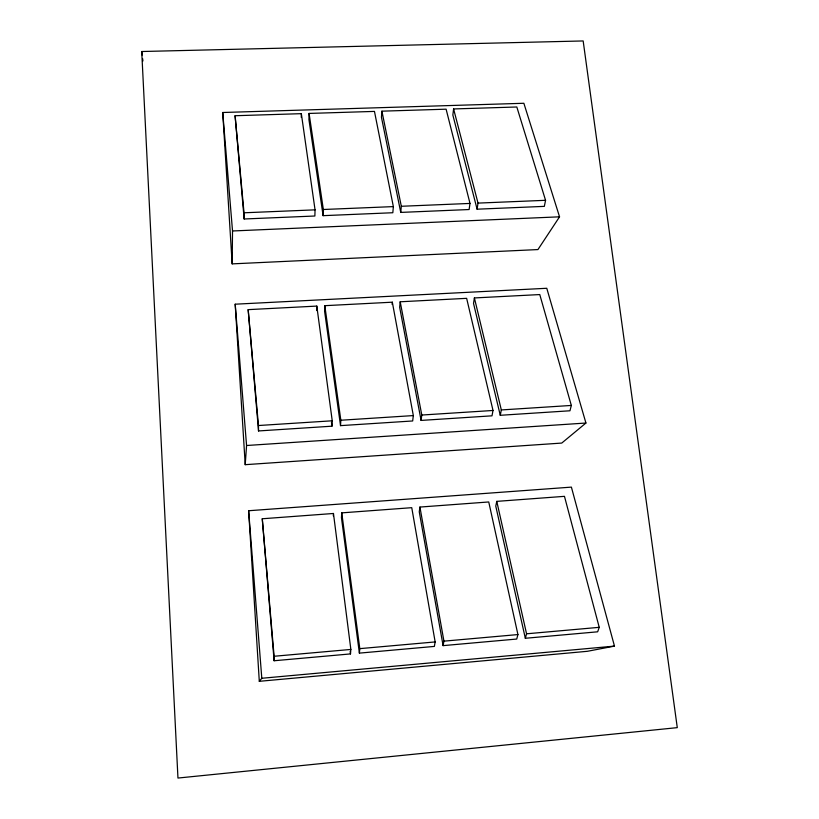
<?xml version="1.0" encoding="UTF-8"?>
<svg xmlns="http://www.w3.org/2000/svg" width="819" height="819" viewBox="0 0 819 819"><rect width="100%" height="100%" fill="white"/><g stroke="black" fill="none" stroke-linecap="round" stroke-linejoin="round"><path stroke-width="1.23" d="M232.176 263.872L232.524 230.978L222.727 112.5L523.863 103.276L559.551 216.82L537.94 249.57L232.176 263.872L222.727 112.5M301.279 117.373L301.341 113.667L235.094 115.725L244.164 218.99L314.875 216.011L315.049 209.848L301.341 113.667M235.196 304.197L245.219 464.68L561.752 443.069L585.933 423.034L546.775 288.278L235.196 304.197L246.57 445.505L245.219 464.68M309.08 113.431L308.937 119.594L323.116 215.663L392.823 212.735L393.355 206.603L374.467 111.404L309.08 113.431L323.341 209.5L323.116 215.663M316.656 310.524L316.799 306.091L248.167 309.643L258.538 430.948L331.961 426.187L332.238 420.792L316.799 306.091M324.805 305.682L324.59 311.21L340.53 425.634L412.674 420.966L413.329 415.581L392.332 302.191L324.805 305.682L340.837 420.239L340.53 425.634M333.323 515.878L333.456 513.482L262.264 518.765L274.119 660.749L350.481 653.92L350.86 649.436L333.456 513.482M341.758 512.868L341.451 517.649L359.387 653.122L434.367 646.416L435.155 641.932L411.752 507.678L341.758 512.868L359.807 648.638L359.387 653.122M381.91 111.169L381.449 117.291L400.747 212.408L469.113 209.531L470.004 203.429L446.109 109.183L381.91 111.169L401.32 206.275L400.747 212.408M392.127 304.392L392.332 302.191M400.204 301.781L399.662 307.279L421.089 420.423L491.994 415.827L493.018 410.473L466.646 298.341L400.204 301.781L421.785 415.038L421.089 420.423M248.628 510.739L259.295 681.316L587.377 651.3L614.475 646.109L571.396 487.121L248.628 510.739L261.804 678.275L259.295 681.316M453.603 108.947L452.846 115.029L477.098 209.193L544.338 206.368L545.556 200.307L516.82 106.992L453.603 108.947L478.009 203.102L477.098 209.193M419.922 507.063L419.256 511.834L443.099 645.628L516.738 639.045L517.925 634.571L488.748 501.965L419.922 507.063L443.939 641.154L443.099 645.628M474.396 297.942L473.525 303.419L500.266 415.294L569.952 410.78L571.334 405.446L539.772 294.564L474.396 297.942L501.32 409.94L500.266 415.294M496.775 501.371L495.771 506.122L525.327 638.277L597.655 631.807L599.232 627.334L564.465 496.345L496.775 501.371L526.556 633.804L525.327 638.277M261.804 678.275L614.475 646.109M274.119 660.749L274.109 656.265L350.86 649.436M359.807 648.638L435.155 641.932M443.939 641.154L517.925 634.571M526.556 633.804L599.232 627.334M246.57 445.505L585.933 423.034M258.538 430.948L258.456 425.522L332.238 420.792M340.837 420.239L413.329 415.581M421.785 415.038L493.018 410.473M501.32 409.94L571.334 405.446M232.524 230.978L559.551 216.82M235.094 115.725L244.021 212.786L315.049 209.848M323.341 209.5L393.355 206.603M401.32 206.275L470.004 203.429M478.009 203.102L545.556 200.307M141.718 51.515L583.169 40.95L677.282 727.641L177.958 778.05L141.718 51.515L142.168 55.068M331.46 422.409L331.961 426.187M142.629 58.61L142.926 60.975M350.163 651.381L350.481 653.92M248.167 309.643L258.456 425.522M262.264 518.765L274.109 656.265M244.021 212.786L244.164 218.99"/></g></svg>
